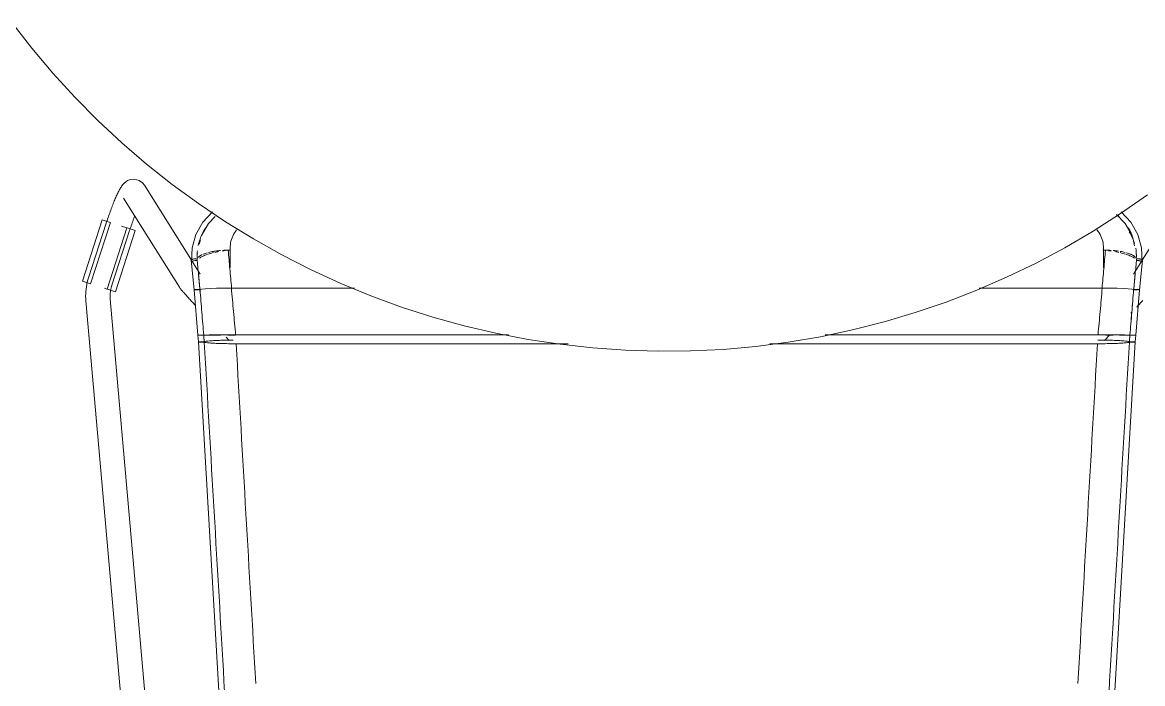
# Model space of a CAD drawing. Header units: millimetres. Extents: x 79795 to 317870, y -36033 to 97293.
# Drawn here: x 164061 to 164610, y 11743 to 12067 of the extents above; entities that cross this region are included whole.
import ezdxf

# ---------------------------------------------------------------- set-up
doc = ezdxf.new("R2010")
doc.units = ezdxf.units.MM
doc.header["$MEASUREMENT"] = 0
doc.layers.add('I-FURN', color=8, linetype='CONTINUOUS', lineweight=9)

msp = doc.modelspace()

# ---------------------------------------------------------------- linework, layer by layer
at = {"layer": 'I-FURN'}
for p, q in [((164056.26, 12066.7), (164066.06, 12054.06)), ((164066.06, 12054.06), (164076.37, 12041.82)), ((164076.37, 12041.82), (164087.16, 12030.01)), ((164087.16, 12030.01), (164098.41, 12018.63)), ((164098.41, 12018.63), (164110.11, 12007.72)), ((164110.11, 12007.72), (164122.23, 11997.28)), ((164122.23, 11997.28), (164134.77, 11987.33)), ((164112.99, 11989.18), (164112.08, 11988.62)), ((164114.37, 11989.71), (164112.99, 11989.18)), ((164116.35, 11989.88), (164114.37, 11989.71)), ((164118.57, 11989.29), (164116.35, 11989.88)), ((164120.31, 11988.07), (164118.57, 11989.29)), ((164108.38, 11983.5), (164108.14, 11983.03)), ((164108.61, 11983.96), (164108.38, 11983.5)), ((164108.83, 11984.4), (164108.61, 11983.96)), ((164109.06, 11984.83), (164108.83, 11984.4)), ((164109.29, 11985.24), (164109.06, 11984.83)), ((164109.53, 11985.64), (164109.29, 11985.24)), ((164109.77, 11986.03), (164109.53, 11985.64)), ((164110.03, 11986.41), (164109.77, 11986.03)), ((164110.3, 11986.81), (164110.03, 11986.41)), ((164110.62, 11987.21), (164110.3, 11986.81)), ((164110.99, 11987.63), (164110.62, 11987.21)), ((164111.45, 11988.1), (164110.99, 11987.63)), ((164112.08, 11988.62), (164111.45, 11988.1)), ((164120.31, 11988.07), (164121.2, 11986.95)), ((164144.23, 11950.18), (164121.2, 11986.95)), ((164134.77, 11987.33), (164147.69, 11977.9)), ((164632.99, 11986.95), (164609.95, 11950.18)), ((164105.96, 11977.98), (164105.71, 11977.34)), ((164106.22, 11978.61), (164105.96, 11977.98)), ((164106.46, 11979.22), (164106.22, 11978.61)), ((164106.71, 11979.82), (164106.46, 11979.22)), ((164106.96, 11980.39), (164106.71, 11979.82)), ((164107.2, 11980.96), (164106.96, 11980.39)), ((164107.44, 11981.5), (164107.2, 11980.96)), ((164107.68, 11982.03), (164107.44, 11981.5)), ((164107.91, 11982.54), (164107.68, 11982.03)), ((164108.14, 11983.03), (164107.91, 11982.54)), ((164111.03, 11980.58), (164138.34, 11936.99)), ((164599.37, 11973.02), (164612.49, 11982.18)), ((164103.93, 11972.54), (164103.68, 11971.82)), ((164104.19, 11973.25), (164103.93, 11972.54)), ((164104.44, 11973.96), (164104.19, 11973.25)), ((164104.7, 11974.66), (164104.44, 11973.96)), ((164104.95, 11975.35), (164104.7, 11974.66)), ((164105.21, 11976.03), (164104.95, 11975.35)), ((164105.46, 11976.69), (164105.21, 11976.03)), ((164105.71, 11977.34), (164105.46, 11976.69)), ((164147.69, 11977.9), (164160.97, 11968.99)), ((164149.84, 11968.76), (164154.58, 11973.91)), ((164585.9, 11964.4), (164599.37, 11973.02)), ((164601.67, 11968.18), (164597.41, 11972.64)), ((164604.35, 11968.76), (164599.61, 11973.91)), ((164090.83, 11939.97), (164100.52, 11969.98)), ((164102.54, 11968.42), (164093.83, 11941.61)), ((164094.87, 11938.67), (164104.56, 11968.67)), ((164100.52, 11969.98), (164102.47, 11969.35)), ((164102.47, 11969.35), (164104.44, 11968.71)), ((164102.69, 11968.88), (164102.54, 11968.42)), ((164102.93, 11969.62), (164102.69, 11968.88)), ((164103.18, 11970.35), (164102.93, 11969.62)), ((164103.43, 11971.09), (164103.18, 11970.35)), ((164103.68, 11971.82), (164103.43, 11971.09)), ((164114.75, 11967.11), (164114.52, 11966.42)), ((164114.99, 11967.79), (164114.75, 11967.11)), ((164115.22, 11968.46), (164114.99, 11967.79)), ((164115.46, 11969.13), (164115.22, 11968.46)), ((164115.69, 11969.78), (164115.46, 11969.13)), ((164115.93, 11970.43), (164115.69, 11969.78)), ((164116.16, 11971.07), (164115.93, 11970.43)), ((164116.4, 11971.69), (164116.16, 11971.07)), ((164146.45, 11962.75), (164149.84, 11968.76)), ((164149.15, 11962.35), (164152.52, 11968.18)), ((164152.52, 11968.18), (164155.81, 11971.63)), ((164160.97, 11968.99), (164174.61, 11960.61)), ((164605.03, 11962.35), (164601.67, 11968.18)), ((164607.74, 11962.75), (164604.35, 11968.76)), ((164112.63, 11966.07), (164102.94, 11936.06)), ((164105.24, 11937.9), (164113.95, 11964.71)), ((164106.98, 11934.76), (164116.67, 11964.76)), ((164112.53, 11966.1), (164110.05, 11966.9)), ((164112.75, 11966.03), (164114.72, 11965.39)), ((164114.06, 11965.04), (164113.95, 11964.71)), ((164114.29, 11965.73), (164114.06, 11965.04)), ((164114.52, 11966.42), (164114.29, 11965.73)), ((164114.72, 11965.39), (164116.67, 11964.76)), ((164144.57, 11956.23), (164146.45, 11962.75)), ((164572.09, 11956.32), (164585.9, 11964.4)), ((164609.61, 11956.23), (164607.74, 11962.75)), ((164144.29, 11949.32), (164144.57, 11956.23)), ((164163.23, 11956.35), (164163.23, 11946.6)), ((164174.61, 11960.61), (164188.56, 11952.79)), ((164557.96, 11948.8), (164572.09, 11956.32)), ((164590.96, 11946.6), (164590.96, 11956.35)), ((164609.9, 11949.32), (164609.61, 11956.23)), ((164162.24, 11955.11), (164163.28, 11955.11)), ((164188.56, 11952.79), (164202.82, 11945.53)), ((164590.9, 11955.11), (164591.95, 11955.11)), ((164144.16, 11950.21), (164145.58, 11935.72)), ((164148.51, 11943.36), (164144.47, 11949.81)), ((164202.82, 11945.53), (164217.36, 11938.85)), ((164543.55, 11941.86), (164557.96, 11948.8)), ((164609.72, 11949.81), (164605.68, 11943.36)), ((164610.02, 11950.21), (164608.6, 11935.72)), ((164092.78, 11939.34), (164090.83, 11939.97)), ((164093.5, 11940.52), (164093.21, 11939.41)), ((164093.83, 11941.61), (164093.5, 11940.52)), ((164528.87, 11935.49), (164543.55, 11941.86)), ((164092.51, 11934.9), (164092.45, 11933.76)), ((164092.62, 11936.04), (164092.51, 11934.9)), ((164092.77, 11937.17), (164092.62, 11936.04)), ((164092.97, 11938.3), (164092.77, 11937.17)), ((164094.75, 11938.7), (164092.78, 11939.34)), ((164093.21, 11939.41), (164092.97, 11938.3)), ((164102.84, 11936.09), (164101.68, 11936.47)), ((164105.03, 11935.39), (164103.06, 11936.02)), ((164104.48, 11933.98), (164104.54, 11934.64)), ((164104.54, 11934.64), (164104.62, 11935.3)), ((164104.62, 11935.3), (164104.74, 11935.95)), ((164104.74, 11935.95), (164104.88, 11936.6)), ((164104.88, 11936.6), (164105.04, 11937.24)), ((164106.98, 11934.76), (164105.03, 11935.39)), ((164105.04, 11937.24), (164105.23, 11937.87)), ((164105.23, 11937.87), (164105.24, 11937.9)), ((164138.34, 11936.99), (164138.55, 11936.67)), ((164138.55, 11936.67), (164138.73, 11936.41)), ((164138.73, 11936.41), (164138.91, 11936.18)), ((164138.91, 11936.18), (164139.08, 11935.96)), ((164139.08, 11935.96), (164139.26, 11935.74)), ((164139.26, 11935.74), (164139.45, 11935.51)), ((164139.45, 11935.51), (164139.65, 11935.26)), ((164139.65, 11935.26), (164139.87, 11935.01)), ((164139.87, 11935.01), (164140.1, 11934.75)), ((164140.1, 11934.75), (164140.34, 11934.47)), ((164140.34, 11934.47), (164140.6, 11934.17)), ((164140.6, 11934.17), (164140.87, 11933.86)), ((164145.65, 11935.75), (164145.58, 11935.72)), ((164145.58, 11935.72), (164145.65, 11935.7)), ((164145.59, 11935.72), (164145.66, 11935.75)), ((164145.59, 11935.72), (164147.41, 11913.52)), ((164145.65, 11935.7), (164145.59, 11935.72)), ((164145.84, 11935.77), (164145.65, 11935.75)), ((164145.65, 11935.7), (164145.84, 11935.67)), ((164145.84, 11935.67), (164145.65, 11935.7)), ((164146.14, 11935.8), (164145.84, 11935.77)), ((164145.84, 11935.67), (164146.13, 11935.65)), ((164146.13, 11935.65), (164145.84, 11935.67)), ((164145.85, 11935.77), (164146.14, 11935.8)), ((164146.13, 11935.65), (164146.51, 11935.64)), ((164146.51, 11935.64), (164146.13, 11935.65)), ((164146.52, 11935.81), (164146.14, 11935.8)), ((164146.14, 11935.8), (164146.53, 11935.81)), ((164146.51, 11935.64), (164146.96, 11935.63)), ((164146.97, 11935.63), (164146.51, 11935.64)), ((164146.98, 11935.82), (164146.52, 11935.81)), ((164146.53, 11935.81), (164146.98, 11935.82)), ((164146.96, 11935.63), (164147.45, 11935.62)), ((164147.46, 11935.62), (164146.97, 11935.63)), ((164147.47, 11935.83), (164146.98, 11935.82)), ((164146.98, 11935.82), (164147.47, 11935.83)), ((164147.96, 11935.82), (164147.47, 11935.83)), ((164147.47, 11935.83), (164147.97, 11935.82)), ((164147.95, 11935.62), (164148.42, 11935.63)), ((164148.42, 11935.63), (164147.95, 11935.62)), ((164148.44, 11935.82), (164147.96, 11935.82)), ((164147.97, 11935.82), (164148.44, 11935.82)), ((164149.33, 11936.01), (164148.44, 11935.82)), ((164148.44, 11935.82), (164149.32, 11936.01)), ((164151.06, 11936.19), (164149.33, 11936.01)), ((164149.33, 11936.01), (164151.04, 11936.19)), ((164153.54, 11936.34), (164151.06, 11936.19)), ((164151.06, 11936.19), (164153.5, 11936.34)), ((164156.64, 11936.45), (164153.54, 11936.34)), ((164153.54, 11936.34), (164156.57, 11936.45)), ((164160.07, 11936.53), (164156.64, 11936.45)), ((164156.64, 11936.45), (164160.08, 11936.53)), ((164163.93, 11936.55), (164160.17, 11936.53)), ((164160.17, 11936.53), (164163.81, 11936.55)), ((164224.05, 11936.55), (164163.93, 11936.55)), ((164163.93, 11936.55), (164224.05, 11936.55)), ((164217.36, 11938.85), (164232.15, 11932.76)), ((164513.95, 11929.72), (164528.87, 11935.49)), ((164590.25, 11936.55), (164530.14, 11936.55)), ((164530.14, 11936.55), (164590.25, 11936.55)), ((164594.01, 11936.53), (164590.25, 11936.55)), ((164590.37, 11936.55), (164594.01, 11936.53)), ((164597.55, 11936.45), (164594.11, 11936.53)), ((164594.11, 11936.53), (164597.55, 11936.45)), ((164600.65, 11936.34), (164597.55, 11936.45)), ((164597.61, 11936.45), (164600.65, 11936.34)), ((164603.12, 11936.19), (164600.65, 11936.34)), ((164600.69, 11936.34), (164603.13, 11936.19)), ((164604.86, 11936.01), (164603.12, 11936.19)), ((164603.14, 11936.19), (164604.86, 11936.01)), ((164605.75, 11935.82), (164604.86, 11936.01)), ((164604.86, 11936.01), (164605.75, 11935.82)), ((164606.22, 11935.82), (164605.75, 11935.82)), ((164605.75, 11935.82), (164606.22, 11935.82)), ((164605.76, 11935.63), (164606.24, 11935.62)), ((164606.23, 11935.62), (164605.76, 11935.63)), ((164606.72, 11935.83), (164606.22, 11935.82)), ((164606.22, 11935.82), (164606.71, 11935.83)), ((164606.73, 11935.62), (164606.23, 11935.62)), ((164606.24, 11935.62), (164606.73, 11935.62)), ((164606.71, 11935.83), (164607.21, 11935.82)), ((164607.21, 11935.82), (164606.72, 11935.83)), ((164606.73, 11935.62), (164607.22, 11935.63)), ((164607.22, 11935.63), (164606.73, 11935.62)), ((164608.6, 11935.72), (164606.77, 11913.52)), ((164607.66, 11935.81), (164607.21, 11935.82)), ((164607.21, 11935.82), (164607.66, 11935.81)), ((164607.22, 11935.63), (164607.68, 11935.64)), ((164607.67, 11935.64), (164607.22, 11935.63)), ((164608.05, 11935.8), (164607.66, 11935.81)), ((164607.66, 11935.81), (164608.04, 11935.8)), ((164608.04, 11935.8), (164608.34, 11935.77)), ((164608.34, 11935.77), (164608.05, 11935.8)), ((164608.35, 11935.67), (164608.05, 11935.65)), ((164608.06, 11935.65), (164608.35, 11935.67)), ((164608.53, 11935.75), (164608.34, 11935.77)), ((164608.35, 11935.67), (164608.54, 11935.7)), ((164608.53, 11935.7), (164608.35, 11935.67)), ((164608.6, 11935.72), (164608.53, 11935.75)), ((164608.53, 11935.75), (164608.6, 11935.72)), ((164608.6, 11935.72), (164608.53, 11935.7)), ((164608.54, 11935.7), (164608.6, 11935.72)), ((164092.45, 11933.76), (164092.43, 11932.62)), ((164092.43, 11932.62), (164092.46, 11931.48)), ((164092.46, 11931.48), (164092.54, 11930.34)), ((164092.54, 11930.34), (164092.54, 11930.29)), ((164092.54, 11930.29), (164131.49, 11486.97)), ((164104.43, 11932.66), (164104.44, 11933.32)), ((164104.45, 11932), (164104.43, 11932.66)), ((164104.44, 11933.32), (164104.48, 11933.98)), ((164104.5, 11931.34), (164104.45, 11932)), ((164141.79, 11506.84), (164104.5, 11931.34)), ((164140.87, 11933.86), (164141.16, 11933.54)), ((164141.16, 11933.54), (164141.46, 11933.2)), ((164141.46, 11933.2), (164141.77, 11932.85)), ((164141.77, 11932.85), (164142.1, 11932.49)), ((164142.1, 11932.49), (164142.45, 11932.11)), ((164142.45, 11932.11), (164142.8, 11931.72)), ((164142.8, 11931.72), (164143.17, 11931.32)), ((164143.17, 11931.32), (164143.55, 11930.9)), ((164143.55, 11930.9), (164143.94, 11930.48)), ((164143.94, 11930.48), (164144.35, 11930.04)), ((164144.35, 11930.04), (164144.76, 11929.6)), ((164144.76, 11929.6), (164145.18, 11929.15)), ((164145.18, 11929.15), (164145.61, 11928.68)), ((164145.61, 11928.68), (164146.06, 11928.21)), ((164232.15, 11932.76), (164247.17, 11927.26)), ((164498.81, 11924.54), (164513.95, 11929.72)), ((164608.57, 11928.68), (164608.13, 11928.21)), ((164609, 11929.15), (164608.57, 11928.68)), ((164609.43, 11929.6), (164609, 11929.15)), ((164609.84, 11930.04), (164609.43, 11929.6)), ((164610.24, 11930.48), (164609.84, 11930.04)), ((164247.17, 11927.26), (164262.41, 11922.37)), ((164483.48, 11919.98), (164498.81, 11924.54)), ((164604.87, 11924.77), (164604.39, 11924.26)), ((164607.68, 11927.74), (164607.23, 11927.25)), ((164608.13, 11928.21), (164607.68, 11927.74)), ((164262.41, 11922.37), (164277.82, 11918.09)), ((164277.82, 11918.09), (164293.4, 11914.43)), ((164467.97, 11916.03), (164483.48, 11919.98)), ((164147.48, 11913.52), (164147.41, 11913.52)), ((164147.41, 11913.52), (164147.48, 11913.52)), ((164147.68, 11910.16), (164147.42, 11913.52)), ((164147.48, 11913.52), (164147.42, 11913.52)), ((164147.42, 11913.52), (164147.48, 11913.52)), ((164147.67, 11913.53), (164147.96, 11913.53)), ((164147.96, 11913.53), (164147.67, 11913.53)), ((164147.96, 11913.53), (164148.35, 11913.53)), ((164148.34, 11913.53), (164147.96, 11913.53)), ((164147.96, 11913.52), (164148.35, 11913.52)), ((164148.35, 11913.52), (164147.97, 11913.52)), ((164148.79, 11913.53), (164148.34, 11913.53)), ((164148.35, 11913.53), (164148.8, 11913.53)), ((164148.8, 11913.52), (164148.35, 11913.52)), ((164148.35, 11913.52), (164148.8, 11913.52)), ((164149.28, 11913.53), (164148.79, 11913.53)), ((164148.8, 11913.53), (164149.29, 11913.53)), ((164149.29, 11913.51), (164148.8, 11913.52)), ((164148.8, 11913.52), (164149.29, 11913.51)), ((164149.78, 11913.53), (164149.28, 11913.53)), ((164149.29, 11913.53), (164149.78, 11913.53)), ((164149.79, 11913.52), (164149.29, 11913.51)), ((164149.29, 11913.51), (164149.79, 11913.52)), ((164149.78, 11913.53), (164150.25, 11913.53)), ((164150.25, 11913.53), (164149.78, 11913.53)), ((164150.26, 11913.52), (164149.79, 11913.52)), ((164149.79, 11913.52), (164150.26, 11913.52)), ((164150.25, 11913.53), (164151.14, 11913.54)), ((164151.14, 11913.54), (164150.25, 11913.53)), ((164151.14, 11913.54), (164152.88, 11913.56)), ((164152.89, 11913.56), (164151.14, 11913.54)), ((164151.15, 11913.5), (164152.9, 11913.49)), ((164152.91, 11913.49), (164151.16, 11913.5)), ((164152.89, 11913.56), (164155.39, 11913.57)), ((164155.39, 11913.57), (164152.89, 11913.56)), ((164152.9, 11913.49), (164155.4, 11913.48)), ((164155.41, 11913.48), (164152.91, 11913.49)), ((164155.39, 11913.57), (164158.52, 11913.58)), ((164158.52, 11913.58), (164155.39, 11913.57)), ((164155.4, 11913.48), (164158.53, 11913.47)), ((164158.53, 11913.47), (164155.41, 11913.48)), ((164158.52, 11913.58), (164162.09, 11913.58)), ((164162.09, 11913.58), (164158.52, 11913.58)), ((164161.18, 11912.44), (164162.65, 11910.91)), ((164162.09, 11913.58), (164165.88, 11913.59)), ((164165.88, 11913.59), (164162.09, 11913.58)), ((164165.87, 11913.46), (164162.09, 11913.46)), ((164162.09, 11913.46), (164165.87, 11913.46)), ((164165.88, 11913.59), (164299.52, 11913.59)), ((164299.52, 11913.59), (164165.88, 11913.59)), ((164293.4, 11914.43), (164309.11, 11911.39)), ((164436.55, 11910.02), (164452.32, 11912.71)), ((164452.32, 11912.71), (164467.97, 11916.03)), ((164454.57, 11913.59), (164588.31, 11913.59)), ((164588.31, 11913.59), (164454.57, 11913.59)), ((164588.31, 11913.59), (164592.1, 11913.58)), ((164592.1, 11913.58), (164588.31, 11913.59)), ((164591.53, 11910.91), (164594.11, 11913.58)), ((164592.1, 11913.58), (164595.66, 11913.58)), ((164595.67, 11913.58), (164592.1, 11913.58)), ((164595.66, 11913.47), (164592.1, 11913.46)), ((164592.1, 11913.46), (164595.66, 11913.47)), ((164595.67, 11913.58), (164598.79, 11913.57)), ((164598.8, 11913.57), (164595.67, 11913.58)), ((164601.28, 11913.49), (164598.78, 11913.48)), ((164598.78, 11913.48), (164601.28, 11913.49)), ((164598.8, 11913.57), (164601.3, 11913.56)), ((164601.3, 11913.56), (164598.8, 11913.57)), ((164603.03, 11913.5), (164601.28, 11913.49)), ((164601.28, 11913.49), (164603.03, 11913.5)), ((164601.3, 11913.56), (164603.04, 11913.54)), ((164603.05, 11913.54), (164601.3, 11913.56)), ((164603.04, 11913.54), (164603.93, 11913.53)), ((164603.94, 11913.53), (164603.05, 11913.54)), ((164603.93, 11913.53), (164604.4, 11913.53)), ((164604.4, 11913.52), (164603.93, 11913.52)), ((164603.93, 11913.52), (164604.4, 11913.52)), ((164604.41, 11913.53), (164603.94, 11913.53)), ((164604.4, 11913.53), (164604.9, 11913.53)), ((164604.89, 11913.51), (164604.4, 11913.52)), ((164604.4, 11913.52), (164604.9, 11913.51)), ((164604.9, 11913.53), (164604.41, 11913.53)), ((164605.38, 11913.52), (164604.89, 11913.51)), ((164604.9, 11913.53), (164605.39, 11913.53)), ((164605.39, 11913.53), (164604.9, 11913.53)), ((164604.9, 11913.51), (164605.39, 11913.52)), ((164605.84, 11913.52), (164605.38, 11913.52)), ((164605.39, 11913.53), (164605.84, 11913.53)), ((164605.85, 11913.53), (164605.39, 11913.53)), ((164605.39, 11913.52), (164605.84, 11913.52)), ((164605.84, 11913.53), (164606.22, 11913.53)), ((164606.22, 11913.52), (164605.84, 11913.52)), ((164605.84, 11913.52), (164606.22, 11913.52)), ((164606.23, 11913.53), (164605.85, 11913.53)), ((164606.22, 11913.53), (164606.52, 11913.53)), ((164606.51, 11913.52), (164606.22, 11913.52)), ((164606.22, 11913.52), (164606.52, 11913.52)), ((164606.52, 11913.53), (164606.23, 11913.53)), ((164606.5, 11910.16), (164606.77, 11913.52)), ((164606.7, 11913.52), (164606.51, 11913.52)), ((164606.52, 11913.53), (164606.7, 11913.52)), ((164606.71, 11913.52), (164606.52, 11913.53)), ((164606.52, 11913.52), (164606.71, 11913.52)), ((164606.7, 11913.52), (164606.77, 11913.52)), ((164606.77, 11913.52), (164606.7, 11913.52)), ((164606.71, 11913.52), (164606.77, 11913.52)), ((164606.77, 11913.52), (164606.71, 11913.52)), ((164147.76, 11910.19), (164147.69, 11910.16)), ((164147.69, 11910.16), (164166.98, 11578.25)), ((164147.69, 11910.16), (164147.75, 11910.14)), ((164147.75, 11910.14), (164147.94, 11910.11)), ((164147.95, 11910.22), (164147.76, 11910.19)), ((164147.94, 11910.11), (164148.23, 11910.09)), ((164148.24, 11910.24), (164147.95, 11910.22)), ((164148.23, 11910.09), (164148.62, 11910.07)), ((164148.62, 11910.26), (164148.24, 11910.24)), ((164149.07, 11910.27), (164148.62, 11910.26)), ((164148.62, 11910.07), (164149.07, 11910.06)), ((164149.57, 11910.27), (164149.07, 11910.27)), ((164149.07, 11910.06), (164149.56, 11910.05)), ((164149.56, 11910.05), (164150.05, 11910.06)), ((164150.06, 11910.27), (164149.57, 11910.27)), ((164150.05, 11910.06), (164150.52, 11910.06)), ((164150.53, 11910.26), (164150.06, 11910.27)), ((164150.52, 11910.06), (164151.41, 11909.85)), ((164151.43, 11910.47), (164150.53, 11910.26)), ((164151.41, 11909.85), (164153.16, 11909.66)), ((164153.18, 11910.67), (164151.43, 11910.47)), ((164153.16, 11909.66), (164155.66, 11909.5)), ((164155.68, 11910.83), (164153.18, 11910.67)), ((164155.66, 11909.5), (164158.79, 11909.37)), ((164158.8, 11910.95), (164155.68, 11910.83)), ((164158.79, 11909.37), (164162.36, 11909.3)), ((164162.35, 11911.03), (164158.8, 11910.95)), ((164164.6, 11911.05), (164162.35, 11911.03)), ((164162.36, 11909.3), (164166.14, 11909.27)), ((164166.14, 11909.27), (164328.74, 11909.27)), ((164328.74, 11909.27), (164166.14, 11909.27)), ((164309.11, 11911.39), (164324.92, 11908.99)), ((164324.92, 11908.99), (164340.82, 11907.22)), ((164340.82, 11907.22), (164356.78, 11906.09)), ((164404.75, 11906.53), (164420.69, 11907.96)), ((164420.69, 11907.96), (164436.55, 11910.02)), ((164427.47, 11909.27), (164588.04, 11909.27)), ((164588.04, 11909.27), (164427.47, 11909.27)), ((164606.5, 11910.16), (164587.21, 11578.25)), ((164588.04, 11909.27), (164591.83, 11909.3)), ((164591.84, 11911.03), (164588.16, 11911.06)), ((164591.83, 11909.3), (164595.39, 11909.37)), ((164595.39, 11910.95), (164591.84, 11911.03)), ((164598.51, 11910.83), (164595.39, 11910.95)), ((164595.39, 11909.37), (164598.52, 11909.5)), ((164601, 11910.67), (164598.51, 11910.83)), ((164598.52, 11909.5), (164601.03, 11909.66)), ((164602.75, 11910.47), (164601, 11910.67)), ((164601.03, 11909.66), (164602.77, 11909.85)), ((164603.66, 11910.26), (164602.75, 11910.47)), ((164602.77, 11909.85), (164603.66, 11910.06)), ((164604.13, 11910.27), (164603.66, 11910.26)), ((164603.66, 11910.06), (164604.13, 11910.06)), ((164604.62, 11910.27), (164604.13, 11910.27)), ((164604.13, 11910.06), (164604.63, 11910.05)), ((164605.11, 11910.27), (164604.62, 11910.27)), ((164604.63, 11910.05), (164605.12, 11910.06)), ((164605.56, 11910.26), (164605.11, 11910.27)), ((164605.12, 11910.06), (164605.57, 11910.07)), ((164605.95, 11910.24), (164605.56, 11910.26)), ((164605.57, 11910.07), (164605.95, 11910.09)), ((164606.24, 11910.22), (164605.95, 11910.24)), ((164605.95, 11910.09), (164606.25, 11910.11)), ((164606.43, 11910.19), (164606.24, 11910.22)), ((164606.25, 11910.11), (164606.43, 11910.14)), ((164606.5, 11910.16), (164606.43, 11910.19)), ((164606.43, 11910.14), (164606.5, 11910.16)), ((164356.78, 11906.09), (164372.77, 11905.6)), ((164372.77, 11905.6), (164388.77, 11905.74)), ((164388.77, 11905.74), (164404.75, 11906.53))]:
    msp.add_line(p, q, dxfattribs=at)
for points in [[(164597.36, 11972.62), (164597.82, 11972.24), (164598.28, 11971.85), (164598.73, 11971.45)], [(164148.67, 11960.17), (164148.4, 11959.46), (164148.22, 11958.74), (164148.09, 11958)], [(164163.28, 11955.11), (164163.24, 11955.61), (164163.22, 11956.12), (164163.23, 11956.63)], [(164590.96, 11956.62), (164590.97, 11956.12), (164590.95, 11955.61), (164590.9, 11955.11)], [(164606.84, 11956.05), (164607.03, 11954.82), (164607.07, 11953.56), (164607.08, 11952.3)], [(164147, 11950.77), (164147.15, 11951.16), (164147.71, 11951.91), (164148.85, 11952.61), (164149.55, 11952.94)], [(164147, 11950.77), (164147.24, 11948.33), (164147.72, 11943.38), (164148.2, 11938.34), (164148.44, 11935.82)], [(164147.03, 11952.31), (164147.04, 11953.13), (164147.09, 11953.96), (164147.17, 11954.77)], [(164147.15, 11953.55), (164147.09, 11952.9), (164147.08, 11952.25), (164147.08, 11951.6)], [(164149.58, 11952.08), (164148.95, 11951.77), (164148.55, 11951.45), (164148.22, 11951.13)], [(164152.01, 11953.05), (164151.19, 11952.78), (164150.39, 11952.49), (164149.83, 11952.2)], [(164150, 11953.14), (164150.59, 11953.39), (164151.25, 11953.62), (164151.98, 11953.82)], [(164155.05, 11953.89), (164154.12, 11953.68), (164153.18, 11953.45), (164152.33, 11953.2)], [(164157.7, 11954.42), (164157.02, 11954.31), (164156.37, 11954.18), (164155.71, 11954.04)], [(164155.88, 11954.64), (164156.73, 11954.76), (164157.6, 11954.88), (164158.52, 11954.94)], [(164160.82, 11954.87), (164160.35, 11954.82), (164159.88, 11954.75), (164159.41, 11954.69)], [(164159.44, 11955.01), (164160.35, 11955.06), (164161.28, 11955.1), (164162.24, 11955.11)], [(164162.24, 11955.11), (164162.5, 11952.08), (164163.04, 11945.94), (164163.63, 11939.69), (164163.93, 11936.55)], [(164591.95, 11955.11), (164591.69, 11952.08), (164591.15, 11945.94), (164590.56, 11939.69), (164590.25, 11936.55)], [(164591.95, 11955.11), (164592.9, 11955.1), (164593.82, 11955.07), (164594.73, 11955.01)], [(164594.79, 11954.69), (164594.32, 11954.76), (164593.84, 11954.81), (164593.36, 11954.86)], [(164595.67, 11954.94), (164596.57, 11954.86), (164597.45, 11954.76), (164598.3, 11954.64)], [(164598.48, 11954.04), (164597.83, 11954.18), (164597.16, 11954.32), (164596.48, 11954.44)], [(164601.73, 11953.19), (164600.93, 11953.44), (164600.05, 11953.67), (164599.13, 11953.89)], [(164599.15, 11954.5), (164600, 11954.36), (164600.8, 11954.2), (164601.54, 11954.01)], [(164604.36, 11952.2), (164603.72, 11952.49), (164602.98, 11952.77), (164602.16, 11953.04)], [(164602.2, 11953.83), (164602.93, 11953.62), (164603.57, 11953.38), (164604.17, 11953.14)], [(164604.33, 11953.08), (164604.44, 11953.03), (164604.54, 11952.99), (164604.64, 11952.94)], [(164606.18, 11951.13), (164605.77, 11951.45), (164605.25, 11951.77), (164604.6, 11952.08)], [(164607.19, 11950.77), (164606.95, 11948.33), (164606.47, 11943.38), (164605.99, 11938.34), (164605.75, 11935.82)], [(164607.15, 11951.6), (164607.13, 11952.5), (164607.07, 11953.4), (164606.97, 11954.29)], [(164609.84, 11949.47), (164609.8, 11949.51), (164609.68, 11949.61), (164609.38, 11949.74), (164608.99, 11949.86), (164608.54, 11949.95), (164608.05, 11950.02), (164607.55, 11950.05), (164607.23, 11950.05), (164607.08, 11950.04)], [(164147.72, 11942.71), (164147.95, 11940.37), (164148.19, 11938), (164148.42, 11935.63)], [(164606.47, 11942.71), (164606.24, 11940.43), (164606.01, 11938.13), (164605.78, 11935.82)], [(164149.33, 11924.68), (164149.03, 11928.33), (164148.73, 11931.98), (164148.42, 11935.63)], [(164150.25, 11913.53), (164149.95, 11917.25), (164149.35, 11924.68), (164148.74, 11932.11), (164148.44, 11935.82)], [(164164.85, 11925.08), (164164.5, 11928.91), (164164.16, 11932.73), (164163.81, 11936.55)], [(164590.37, 11936.55), (164590.03, 11932.73), (164589.68, 11928.91), (164589.34, 11925.08)], [(164603.94, 11913.53), (164604.24, 11917.25), (164604.84, 11924.68), (164605.45, 11932.11), (164605.75, 11935.82)], [(164165.88, 11913.59), (164165.53, 11917.42), (164165.19, 11921.25), (164164.85, 11925.08)], [(164589.34, 11925.08), (164589, 11921.25), (164588.65, 11917.42), (164588.31, 11913.59)], [(164149.73, 11919.84), (164149.7, 11920.25), (164149.67, 11920.66), (164149.63, 11921.07)], [(164150.25, 11913.53), (164150.3, 11912.95), (164150.39, 11911.8), (164150.48, 11910.64), (164150.52, 11910.06)], [(164150.26, 11913.52), (164150.3, 11912.97), (164150.39, 11911.89), (164150.48, 11910.81), (164150.53, 11910.26)], [(164603.93, 11913.53), (164603.89, 11912.95), (164603.8, 11911.8), (164603.71, 11910.64), (164603.66, 11910.06)], [(164603.93, 11913.52), (164603.88, 11912.97), (164603.79, 11911.89), (164603.7, 11910.81), (164603.66, 11910.26)], [(164169.84, 11578.07), (164166.62, 11633.3), (164160.18, 11743.9), (164153.74, 11854.66), (164150.52, 11910.06)], [(164175.73, 11742.78), (164172.53, 11798.24), (164169.34, 11853.74), (164166.14, 11909.27)], [(164588.04, 11909.27), (164584.85, 11853.74), (164581.65, 11798.21), (164578.46, 11742.78)], [(164584.34, 11578.07), (164587.56, 11633.3), (164594, 11743.9), (164600.44, 11854.66), (164603.66, 11910.06)], [(164603.66, 11910.26), (164604.25, 11910.28), (164605.76, 11910.28), (164606.5, 11910.2), (164606.5, 11910.16)]]:
    msp.add_open_spline(points, degree=3, dxfattribs=at)
for points, knots in [([(164147.6, 11957.45), (164148.04, 11959.53), (164149.02, 11962.49), (164150.58, 11965.16), (164151.11, 11965.96)], [-0.8210019, -0.8210019, -0.8210019, -0.8210019, -0.6666667, -0.5975811, -0.5975811, -0.5975811, -0.5975811]), ([(164163.28, 11955.11), (164163.07, 11957.49), (164163.7, 11961.09), (164165.63, 11964.09), (164166.39, 11965)], [0, 0, 0, 0, 0.3333333, 0.5, 0.5, 0.5, 0.5]), ([(164587.79, 11965), (164588.56, 11964.09), (164590.49, 11961.09), (164591.12, 11957.49), (164590.9, 11955.11)], [0.5, 0.5, 0.5, 0.5, 0.6666667, 1, 1, 1, 1]), ([(164602.98, 11966.23), (164603.55, 11965.34), (164605.21, 11962.52), (164605.83, 11959.41), (164606.11, 11957.27)], [0.591443, 0.591443, 0.591443, 0.591443, 0.6666667, 0.8236682, 0.8236682, 0.8236682, 0.8236682]), ([(164606.11, 11958.38), (164605.72, 11959.72), (164604.99, 11961.68), (164603.98, 11963.51), (164603.63, 11964.08)], [0.2297626, 0.2297626, 0.2297626, 0.2297626, 0.3333333, 0.3824546, 0.3824546, 0.3824546, 0.3824546]), ([(164144.21, 11950.36), (164144.23, 11950.39), (164144.27, 11950.43), (164144.38, 11950.51), (164144.57, 11950.61), (164144.89, 11950.71), (164145.29, 11950.79), (164145.65, 11950.82), (164146.02, 11950.84), (164146.47, 11950.83), (164146.82, 11950.8), (164147, 11950.77)], [0.5555556, 0.5555556, 0.5555556, 0.5555556, 0.5833333, 0.6180556, 0.6527778, 0.7222222, 0.7916667, 0.8263889, 0.8611111, 0.9305556, 1, 1, 1, 1]), ([(164152.65, 11954.01), (164153.39, 11954.19), (164154.43, 11954.4), (164155.52, 11954.59), (164155.77, 11954.63)], [0.5395032, 0.5395032, 0.5395032, 0.5395032, 0.6666667, 0.7038621, 0.7038621, 0.7038621, 0.7038621]), ([(164604.67, 11952.93), (164605.35, 11952.61), (164606.48, 11951.91), (164607.04, 11951.16), (164607.19, 11950.77)], [0.6690305, 0.6690305, 0.6690305, 0.6690305, 0.8333333, 1, 1, 1, 1]), ([(164607.19, 11950.77), (164607.33, 11950.79), (164607.61, 11950.82), (164608.04, 11950.84), (164608.41, 11950.83), (164608.7, 11950.8), (164608.97, 11950.77), (164609.22, 11950.72), (164609.45, 11950.66), (164609.64, 11950.59), (164609.84, 11950.5), (164609.94, 11950.41), (164609.97, 11950.36)], [0, 0, 0, 0, 0.0555556, 0.1111111, 0.1666667, 0.1944444, 0.2222222, 0.2777778, 0.3055556, 0.3333333, 0.3888889, 0.4444444, 0.4444444, 0.4444444, 0.4444444]), ([(164147.1, 11950.04), (164146.88, 11950.05), (164146.39, 11950.04), (164145.64, 11949.96), (164144.97, 11949.8), (164144.54, 11949.63), (164144.39, 11949.51), (164144.35, 11949.47)], [-1, -1, -1, -1, -0.90625, -0.8125, -0.71875, -0.625, -0.5625, -0.5625, -0.5625, -0.5625]), ([(164603.93, 11913.52), (164604.23, 11917.21), (164604.68, 11922.54), (164605.12, 11927.87), (164605.25, 11929.52)], [0, 0, 0, 0, 0.5, 0.7233886, 0.7233886, 0.7233886, 0.7233886]), ([(164147.68, 11910.16), (164147.68, 11910.18), (164147.82, 11910.21), (164148.22, 11910.24), (164148.61, 11910.26), (164149.06, 11910.27), (164149.56, 11910.28), (164150.06, 11910.27), (164150.38, 11910.27), (164150.53, 11910.26)], [-0.5, -0.5, -0.5, -0.5, -0.375, -0.3125, -0.25, -0.1875, -0.125, -0.0625, 0, 0, 0, 0]), ([(164150.52, 11910.06), (164150.3, 11910.06), (164149.81, 11910.05), (164149.17, 11910.05), (164148.71, 11910.07), (164148.3, 11910.08), (164147.85, 11910.11), (164147.69, 11910.14), (164147.68, 11910.16)], [-1, -1, -1, -1, -0.90625, -0.8125, -0.765625, -0.71875, -0.625, -0.501507, -0.501507, -0.501507, -0.501507]), ([(164166.14, 11909.27), (164164.87, 11909.27), (164162.32, 11909.29), (164158.71, 11909.37), (164155.55, 11909.49), (164152.19, 11909.71), (164150.8, 11909.92), (164150.52, 11910.06)], [-1, -1, -1, -1, -0.833333, -0.666667, -0.5, -0.333333, 0, 0, 0, 0]), ([(164150.53, 11910.26), (164150.82, 11910.41), (164152.21, 11910.62), (164155.56, 11910.84), (164158.72, 11910.96), (164161.83, 11911.03), (164163.84, 11911.05), (164164.6, 11911.05)], [-1, -1, -1, -1, -0.6666667, -0.5, -0.3333333, -0.1666667, -0.0664381, -0.0664381, -0.0664381, -0.0664381]), ([(164603.66, 11910.06), (164603.39, 11909.92), (164602, 11909.71), (164598.64, 11909.49), (164595.47, 11909.37), (164591.87, 11909.29), (164589.32, 11909.27), (164588.04, 11909.27)], [-1, -1, -1, -1, -0.666667, -0.5, -0.333333, -0.166667, 0, 0, 0, 0]), ([(164588.16, 11911.06), (164590.67, 11911.06), (164594.44, 11911), (164598.62, 11910.84), (164601.97, 11910.62), (164603.37, 11910.41), (164603.66, 11910.26)], [-0.996036, -0.996036, -0.996036, -0.996036, -0.6666667, -0.5, -0.3333333, 0, 0, 0, 0]), ([(164606.5, 11910.16), (164606.5, 11910.14), (164606.36, 11910.12), (164605.97, 11910.09), (164605.59, 11910.07), (164605.13, 11910.06), (164604.63, 11910.05), (164604.13, 11910.05), (164603.81, 11910.06), (164603.66, 11910.06)], [-0.498493, -0.498493, -0.498493, -0.498493, -0.375, -0.3125, -0.25, -0.1875, -0.125, -0.0625, 0, 0, 0, 0])]:
    msp.add_open_spline(points, degree=3, knots=knots, dxfattribs=at)

doc.saveas('drawing.dxf')
